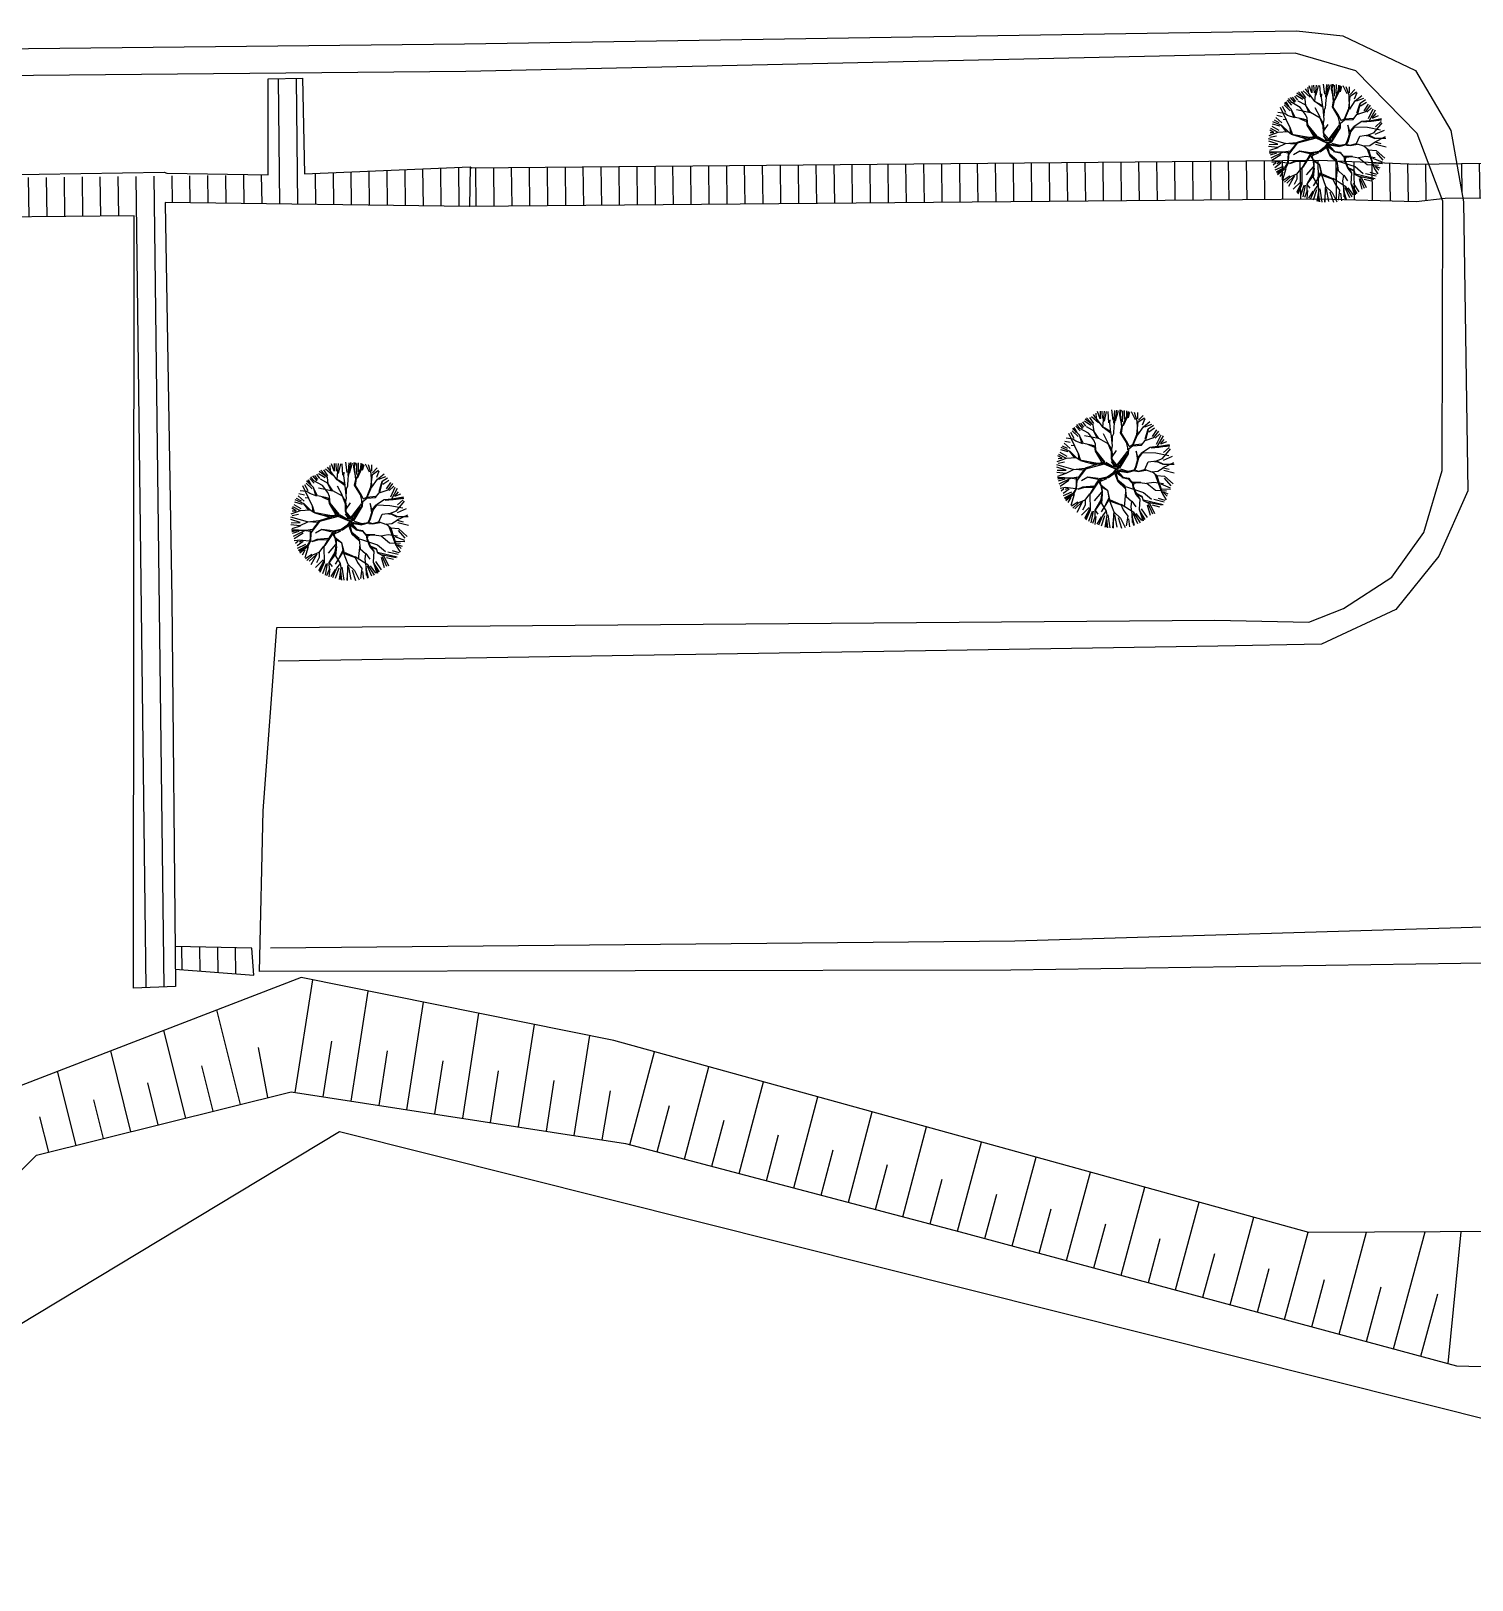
# Model space of a CAD drawing. Header units: metres. Extents: x 341 to 459, y 1341 to 1425.
# Drawn here: x 446.004 to 446.74, y 1411.124 to 1411.916 of the extents above; entities that cross this region are included whole.
import ezdxf

# ---------------------------------------------------------------- set-up
doc = ezdxf.new("R2010")
doc.units = ezdxf.units.M
doc.linetypes.add('CONTINUO', pattern=[0])
doc.layers.add('AVR', color=3, linetype='CONTINUO')
doc.layers.add('B.ACESSO', color=8, linetype='CONTINUO')

# ---------------------------------------------------------------- blocks, each defined once
blk = doc.blocks.new('A$C08C43EE7')
at = {"layer": 'AVR', "color": 252, "true_color": 0x939598}
for p, q in [((0.8689514405559748, 2.560928059741855), (0.708823551191017, 2.760621357709169)), ((0.7340491774957627, 2.760621357709169), (0.8634676086949185, 2.593844538554549)), ((0.8634676086949185, 2.593844538554549), (0.7603715703589842, 2.78695453889668)), ((0.9018544314894825, 2.574094651266932), (0.7790165985934436, 2.800121130421758)), ((0.8413114965660498, 2.818752316758037), (0.9321893744636327, 2.606448540464044)), ((0.9024058682844043, 2.825625460594893), (1.015430455794558, 2.674416296184063)), ((0.9627365602646023, 2.871446419507265), (1.0230672522448, 2.803478663787246)), ((1.030176096362993, 2.696982834488153), (0.991789273568429, 2.773787947371602)), ((0.9983698717551306, 2.444623174145818), (1.043337292736396, 2.760621357709169)), ((1.043337292736396, 2.760621357709169), (1.023595498176292, 2.903259426355362)), ((1.084161623963155, 2.901993725448847), (1.227733397390693, 2.674416296184063)), ((1.275851762271486, 2.632247095927596), (1.133272134698927, 2.928495394065976)), ((1.220096600940451, 2.939414175227284), (1.265917379641905, 2.772931357845664)), ((1.275851762271486, 2.831940392032266), (1.256109967711382, 2.960314655676484)), ((1.275851762271486, 2.960314655676484), (1.287916192319244, 2.838523687794805)), ((1.282432360458188, 2.650899766013026), (1.275851762271486, 2.831940392032266)), ((1.282432360458188, 2.599330617114902), (1.301077388692647, 2.966897949576378)), ((1.397592828958295, 2.748551981523633), (1.327399781439453, 2.960314655676484)), ((1.404173427144997, 2.75403806194663), (1.430495819891803, 2.980064541101456)), ((1.494108269107528, 2.560928059741855), (1.404173427144997, 2.75403806194663)), ((1.485093437950127, 2.742384051904082), (1.568334519397467, 2.977598307654262)), ((1.485093437950127, 2.969961481168866), (1.485093437950127, 2.742384051904082)), ((1.50068886729423, 2.560928059741855), (1.623526700306684, 2.980064541101456)), ((1.666849193628877, 2.94705100171268), (1.697396379429847, 2.780568184331059)), ((1.784751356113702, 2.741968685761094), (1.700300345895812, 2.973481245338917)), ((1.78827425732743, 2.840899113565683), (1.849368629045784, 2.94705100171268)), ((1.78827425732743, 2.939414175227284), (1.78827425732743, 2.840899113565683)), ((1.791331954300404, 2.748551981523633), (1.887847394449636, 2.921912098303437)), ((1.947119623655453, 2.894356898963451), (1.841731832595542, 2.720237255096436)), ((1.947119623655453, 2.682053122669458), (2.00057719880715, 2.871446419507265)), ((1.958040441852063, 2.638830391690135), (2.061136480304413, 2.863759653642774)), ((2.031124384724535, 2.704963602125645), (2.099091873154975, 2.825625460594893)), ((2.031124384724535, 2.636232163757086), (2.167059361701831, 2.788205010816455)), ((2.182332954602316, 2.62859533727169), (2.212880140403286, 2.765294531360269)), ((0.5304938808549196, 2.174204161390662), (0.3411013286095113, 2.371234284713864)), ((0.6824661302380264, 2.333813836798072), (0.4098324967781082, 2.485022999346256)), ((0.5007103745592758, 2.530843958258629), (0.6824661302380264, 2.333813836798072)), ((0.6572755319066346, 2.43913709372282), (0.5212765026371926, 2.58726124279201)), ((0.576314659556374, 2.621722193434834), (0.6824661302380264, 2.45447569526732)), ((0.8634676086949185, 2.547761468216777), (0.5859857181785628, 2.638830391690135)), ((0.7208879811223596, 2.277846353128552), (0.6572755319066346, 2.43913709372282)), ((0.6671925373375416, 2.697326775640249), (0.7886176010360941, 2.621722193434834)), ((1.011531068128534, 2.4907062407583), (0.8689514405559748, 2.560928059741855)), ((1.011531068128534, 2.502775616943836), (0.9018544314894825, 2.574094651266932)), ((0.9983698717551306, 2.444623174145818), (1.049917890923098, 2.277846353128552)), ((1.049917890923098, 2.329415502026677), (0.9983698717551306, 2.444623174145818)), ((1.126691536512226, 2.496192321181297), (1.011531068128534, 2.502775616943836)), ((1.224303743103519, 2.477539651095867), (1.011531068128534, 2.4907062407583)), ((1.256109967711382, 2.4907062407583), (1.126691536512226, 2.496192321181297)), ((1.507269465480931, 2.251513171941042), (1.224303743103519, 2.477539651095867)), ((1.256109967711382, 2.4907062407583), (1.282432360458188, 2.650899766013026)), ((1.275851762271486, 2.509358912706375), (1.282432360458188, 2.464373059570789)), ((1.307657986879349, 2.432553797960281), (1.282432360458188, 2.599330617114902)), ((1.527011260157451, 2.258096465840936), (1.307657986879349, 2.432553797960281)), ((1.48204383905977, 2.296499023213983), (1.50068886729423, 2.554344763979316)), ((1.520430661854334, 2.271263057366014), (1.494108269107528, 2.560928059741855)), ((1.610365503933281, 2.006834020838141), (1.720042140455917, 2.367818059399724)), ((1.648752326727845, 1.948681579902768), (1.73320333682932, 2.393054025247693)), ((1.73320333682932, 2.393054025247693), (1.797912552487105, 2.484122944995761)), ((1.739783935016021, 2.374401355162263), (1.881266796262935, 2.419387208297849)), ((1.758428963250481, 2.41280391253531), (1.887847394449636, 2.425970502197742)), ((1.797912552487105, 2.484122944995761), (1.784751356113702, 2.741968685761094)), ((1.797912552487105, 2.522525502368808), (1.958040441852063, 2.645413687452674)), ((1.803396384231746, 2.484122944995761), (1.958040441852063, 2.638830391690135)), ((1.881266796262935, 2.419387208297849), (2.09403947123792, 2.515942206606269)), ((2.09403947123792, 2.515942206606269), (2.416488782851957, 2.664066357538104)), ((2.100620069424622, 2.522525502368808), (2.11268449947238, 2.60591391287744)), ((2.152168088592589, 2.30966561473906), (2.215780537808314, 2.4907062407583)), ((2.15874868677929, 2.296499023213983), (2.377005193615332, 2.399637321010232)), ((2.170813116827048, 2.335998797789216), (2.370424595428631, 2.393054025247693)), ((2.215780537808314, 2.4907062407583), (2.267328557092696, 2.560928059741855)), ((2.267328557092696, 2.560928059741855), (2.293650949839503, 2.735385389998555)), ((2.288484425283968, 2.530843958258629), (2.439692995161749, 2.614085366949439)), ((2.333541524363682, 2.424692070111632), (2.485513773979619, 2.575901234522462)), ((2.377005193615332, 2.399637321010232), (2.538229849422351, 2.567511355504394)), ((2.416488782851957, 2.168124763295054), (2.538229849422351, 2.380984650924802)), ((2.435133811086416, 2.464373059570789), (2.551391045795754, 2.547761468216777)), ((2.435133811086416, 2.451206469908357), (2.564552242169157, 2.522525502368808)), ((2.477876977412961, 2.37887111119926), (2.599302041111514, 2.485022999346256)), ((2.538207669509575, 2.30326653085649), (2.667269529541954, 2.409418417140841)), ((2.538229849422351, 2.380984650924802), (2.6413258878747, 2.45778976380825)), ((0.3036810259800404, 2.007721344009042), (0.09901488095056266, 2.030631823465228)), ((0.2884074330795556, 1.871022151783109), (0.1066516774008051, 1.984810864552855)), ((0.2832782012410462, 2.026583908125758), (0.1286341436207294, 2.090222431346774)), ((0.4396160029573366, 2.068052275106311), (0.1448356596520171, 2.129146886989474)), ((0.4327428861288354, 2.098599581047893), (0.1746191658312455, 2.189477814361453)), ((0.4631478851661086, 2.148374876007438), (0.2119883873965591, 2.258096465840936)), ((0.4631478851661086, 2.154958171769977), (0.2383107801433653, 2.264679761603475)), ((0.5081153061473742, 2.154958171769977), (0.2569558083778247, 2.289915727451444)), ((0.4631478851661086, 2.026583908125758), (0.2832782012410462, 2.026583908125758)), ((0.457672881311737, 2.020088559016585), (0.3609865066828206, 1.949131255969405)), ((0.5925663163652644, 2.271263057366014), (0.4631478851661086, 2.341484876349568)), ((0.8689514405559748, 2.148374876007438), (0.4631478851661086, 2.148374876007438)), ((0.708823551191017, 1.883945839479566), (0.4631478851661086, 2.026583908125758)), ((0.6573918404756114, 1.878173956647515), (0.4640190912177786, 2.020088559016585)), ((0.708823551191017, 2.271263057366014), (0.5925663163652644, 2.271263057366014)), ((0.9150156278628856, 1.852126577869058), (0.7022429530043155, 2.038653282448649)), ((0.8821126369293779, 2.154958171769977), (0.7208879811223596, 2.277846353128552)), ((1.126691536512226, 1.993667431175709), (0.8689514405559748, 2.148374876007438)), ((1.197981350356713, 1.91686231829226), (0.895273833302781, 2.123138910159469)), ((1.049917890923098, 2.277846353128552), (1.043337292736396, 2.058403169736266)), ((1.069659685483202, 2.045236578211188), (1.049917890923098, 2.329415502026677)), ((1.256109967711382, 1.910279022529721), (1.126691536512226, 1.993667431175709)), ((1.301077388692647, 2.193360729143023), (1.211142546730116, 2.354651467874646)), ((1.236368173151277, 1.93551498837769), (1.294496790505946, 2.186777433380485)), ((1.262690565898083, 1.928931692615151), (1.301077388692647, 2.193360729143023)), ((1.630107298493385, 1.774224247783422), (1.507269465480931, 2.251513171941042)), ((1.616946102119982, 1.961848169565201), (1.527011260157451, 2.258096465840936)), ((1.630107298493385, 1.96843146532774), (1.668494121287949, 2.123138910159469)), ((1.668494121287949, 1.825793394818902), (1.958040441852063, 1.993667431175709)), ((1.688235915848054, 1.755571575835347), (1.971201638225466, 1.980500841513276)), ((1.958040441852063, 1.993667431175709), (2.087458873051219, 2.006834020838141)), ((1.971201638225466, 1.980500841513276), (2.139006892219186, 1.993667431175709)), ((2.049072050256655, 2.006834020838141), (2.125845695845783, 2.181291352957487)), ((2.087458873051219, 2.006834020838141), (2.11268449947238, 2.090222431346774)), ((2.11268449947238, 2.090222431346774), (2.15874868677929, 2.296499023213983)), ((2.139006892219186, 1.993667431175709), (2.235522332484834, 2.032069988548756)), ((2.235522332484834, 2.032069988548756), (2.416488782851957, 2.168124763295054)), ((2.274928756523877, 1.910291470587254), (2.352203194983304, 2.265077976509929)), ((2.281274966546334, 1.903942659497261), (2.461955295875669, 2.020088559016585)), ((2.287621176452376, 1.949131255969405), (2.46830150578171, 2.026437370106578)), ((2.461955295875669, 2.020088559016585), (2.622850382700562, 2.039508450776339)), ((2.46830150578171, 2.020088559016585), (2.577680300339125, 2.213540567085147)), ((2.568754855310544, 2.280356051400304), (2.674906325992197, 2.355960631743073)), ((2.599302041111514, 2.22766194678843), (2.704689832171425, 2.30326653085649)), ((2.613811954390258, 2.098599581047893), (2.719963425188325, 2.265082398429513)), ((2.622850382700562, 2.039508450776339), (2.777399259502999, 2.24565808288753)), ((2.622850382700562, 2.039508450776339), (2.809876922052354, 2.206818297505379)), ((2.659632733091712, 2.022994996979833), (2.818478099419735, 2.129146886989474)), ((2.674906325992197, 1.909206284210086), (2.833751692436635, 2.083325928077102)), ((2.795567710069008, 1.969537211582065), (2.886445587966591, 2.030631823465228)), ((0.3930908627808094, 1.549529613927007), (0.006345364265143871, 1.58164712972939)), ((0.3411013286095113, 1.696902507916093), (0.008137003052979708, 1.65184523165226)), ((0.2385419859783724, 1.736259354278445), (0.01269157417118549, 1.710490649566054)), ((0.02575730043463409, 1.736259354278445), (0.1545480311615393, 1.742608165368438)), ((0.3285088441334665, 1.72356173209846), (0.03210351034067571, 1.775099139660597)), ((0.3189546188805252, 1.780143916606903), (0.05395778187084943, 1.871022151783109)), ((0.3158164243213832, 1.832985358312726), (0.07727359270211309, 1.942782444879413)), ((0.4382609451422468, 1.742608165368438), (0.3158164243213832, 1.832985358312726)), ((0.4319147352362052, 1.742608165368438), (0.3285088441334665, 1.72356173209846)), ((0.7208879811223596, 1.659016577526927), (0.4115998659981415, 1.549294983968139)), ((0.7346662789350376, 1.658953240141273), (0.4188490088563412, 1.865102874115109)), ((0.6316336944000795, 1.858754063025117), (0.4319147352362052, 1.742608165368438)), ((0.6894961965736002, 1.639533348381519), (0.5864636120386422, 1.362426413223147)), ((0.7216005525551736, 1.633184537291527), (0.5991560318507254, 1.36877522431314)), ((0.612221758114174, 1.749330434948206), (0.7604244251269847, 1.672024322673678)), ((0.8698032195679843, 1.832985358312726), (0.6316336944000795, 1.858754063025117)), ((0.8571107997559011, 1.852405251935124), (0.6573918404756114, 1.878173956647515)), ((0.9018544314894825, 1.83895998634398), (0.708823551191017, 1.883945839479566)), ((0.9665636471472681, 1.704002428799868), (0.7208879811223596, 1.659016577526927)), ((0.7283200690289959, 1.639533348381519), (0.9537971743848175, 1.691070755943656)), ((1.03741782263387, 1.839334169402719), (0.8892151557374746, 1.839334169402719)), ((1.088304713717662, 1.865293169394135), (0.9018544314894825, 1.83895998634398)), ((1.063175968825817, 1.858754063025117), (0.9664895941969007, 1.704141838476062)), ((1.101465910091065, 1.865293169394135), (0.9665636471472681, 1.704002428799868)), ((1.178239555796608, 1.91686231829226), (1.088304713717662, 1.865293169394135)), ((1.18482015398331, 1.890529135242105), (1.101465910091065, 1.865293169394135)), ((1.18482015398331, 1.890529135242105), (1.262690565898083, 1.710585724562407)), ((1.230884341290221, 1.845543282106519), (1.197981350356713, 1.91686231829226)), ((1.282432360458188, 1.684252543374896), (1.236368173151277, 1.903695726767182)), ((1.294496790505946, 1.704002428799868), (1.256109967711382, 1.910279022529721)), ((1.404751384980045, 1.491269934922457), (1.27596065425314, 1.672024322673678)), ((1.391012230655178, 1.536128392443061), (1.282432360458188, 1.684252543374896)), ((1.397592828958295, 1.562461575493217), (1.294496790505946, 1.704002428799868)), ((1.493262937408872, 1.485107852146029), (1.630107298493385, 1.774224247783422)), ((1.493262937408872, 1.485107852146029), (1.655332924914546, 1.755571575835347)), ((1.5653980828356, 1.562461575493217), (1.668494121287949, 1.735821690410376)), ((1.566019778139889, 1.504341015592217), (1.694810508866794, 1.587995940819383)), ((1.598124134237878, 1.452803608030081), (1.746326801134273, 1.575298318639398)), ((1.648752326727845, 1.93551498837769), (1.616946102119982, 1.961848169565201)), ((1.655332924914546, 1.755571575835347), (1.623526700306684, 1.928931692615151)), ((1.668494121287949, 1.755571575835347), (1.648752326727845, 1.93551498837769)), ((1.669052362674847, 1.555878425016999), (1.759392527397722, 1.587995940819383)), ((1.681655317661352, 1.787390837445855), (1.913073020870797, 1.942098284140229)), ((1.746326801134273, 1.575298318639398), (1.810908819665201, 1.575298318639398)), ((1.759392527397722, 1.587995940819383), (1.959111486561596, 1.587995940819383)), ((1.810908819665201, 1.575298318639398), (1.97180390637368, 1.459152419120073)), ((1.849359385669231, 1.555878425016999), (1.984869632753544, 1.58164712972939)), ((1.939699550392106, 1.587995940819383), (2.139418509555981, 1.665302051231265)), ((1.959111486561596, 1.587995940819383), (2.087902217288502, 1.562227236106992)), ((2.010627778829075, 1.587995940819383), (2.146138025913388, 1.665302051231265)), ((2.087902217288502, 1.562227236106992), (2.403719487250783, 1.587995940819383)), ((2.139418509555981, 1.665302051231265), (2.281274966546334, 1.903942659497261)), ((2.158830445725471, 1.665302051231265), (2.397373277344741, 1.787796761840582)), ((2.300686902715825, 1.575298318639398), (2.397373277344741, 1.523760909214616)), ((2.403719487250783, 1.587995940819383), (2.55826836405322, 1.79451903142035)), ((2.423131423536688, 1.594344751909375), (2.661674255039543, 1.620486915111542)), ((2.455235779518262, 1.607415832579136), (2.571334090433083, 1.807216653600335)), ((2.55826836405322, 1.79451903142035), (2.784118775860406, 1.955480067059398)), ((2.571334090433083, 1.79451903142035), (2.970772008760832, 1.749330434948206)), ((2.661674255039543, 1.620486915111542), (2.751641113311052, 1.613764645531774)), ((2.674906325992197, 1.644208405166864), (2.962813552469015, 1.659482058137655)), ((2.719963425188325, 1.757997119799256), (2.962813552469015, 1.696902507916093)), ((2.781057796790265, 1.864149006083608), (2.962813552469015, 1.932116763666272)), ((2.781057796790265, 1.856512179598212), (2.970450348919258, 1.856512179598212)), ((2.781057796790265, 1.803054396063089), (2.970450348919258, 1.810691222548485)), ((2.784118775860406, 1.955480067059398), (2.925601926399395, 1.96182887814939)), ((-8.456408977508545e-07, 1.562227236106992), (0.3736789266113192, 1.549529613927007)), ((0.2654970437288284, 1.439541455358267), (0.0005002066027373075, 1.356300046667457)), ((0.2503752101911232, 1.381420949473977), (0.01237690879497677, 1.265116062015295)), ((0.3411013286095113, 1.530419690534472), (0.02341059595346451, 1.477725587785244)), ((0.3027506980579346, 1.194743108004332), (0.05151544662658125, 1.233582893386483)), ((0.4115998659981415, 1.549294983968139), (0.2503752101911232, 1.381420949473977)), ((0.457672881311737, 1.304540194571018), (0.3027506980579346, 1.194743108004332)), ((0.6058755482081324, 1.356077602133155), (0.4057832825928926, 1.052828505635262)), ((0.5991560318507254, 1.36877522431314), (0.457672881311737, 1.304540194571018)), ((0.9086270919069648, 1.239931704476476), (0.5282278032973409, 1.285120302811265)), ((0.7992482974659652, 1.227234082296491), (0.6768037767615169, 1.091668291017413)), ((1.03741782263387, 1.253002787008882), (0.7992482974659652, 1.227234082296491)), ((1.050483549013734, 1.246280515566468), (0.8955613656435162, 0.7887926530092955)), ((1.179274279624224, 1.433383716270328), (1.005313466535881, 1.253002787008882)), ((1.185620489530265, 1.427034905180335), (1.03741782263387, 1.253002787008882)), ((1.063175968825817, 1.253002787008882), (1.218098152079619, 1.433383716270328)), ((1.378993238788098, 1.51068982668221), (1.179274279624224, 1.433383716270328)), ((1.398405174957588, 1.484921123832464), (1.185620489530265, 1.427034905180335)), ((1.282306864159182, 1.336657710373402), (1.250202508177608, 1.168974405154586)), ((1.289026380516589, 1.304540194571018), (1.263268234441057, 1.156276781111956)), ((1.493262937408872, 1.485107852146029), (1.289026380516589, 1.304540194571018)), ((1.29537259042263, 1.330308899283409), (1.424163321149535, 1.504341015592217)), ((1.456267677247524, 1.491269934922457), (1.29537259042263, 1.330308899283409)), ((1.50068886729423, 1.484559245407581), (1.391012230655178, 1.536128392443061)), ((1.50068886729423, 1.484559245407581), (1.397592828958295, 1.562461575493217)), ((1.456267677247524, 1.43973252736032), (1.411470901337452, 1.182045485824347)), ((1.493262937408872, 1.485107852146029), (1.417817111243494, 1.168974405154586)), ((1.501437759608962, 1.375497495755553), (1.443575257435441, 1.175323216244578)), ((1.493262937408872, 1.485107852146029), (1.533591858344153, 1.374837653711438)), ((1.540172456530854, 1.522961802780628), (1.527011260157451, 1.484559245407581)), ((1.527011260157451, 1.484559245407581), (1.552236886462197, 1.381420949473977)), ((1.533591858344153, 1.374837653711438), (1.881266796262935, 1.155394470319152)), ((1.552236886462197, 1.381420949473977), (1.5653980828356, 1.484559245407581)), ((1.5653980828356, 1.484559245407581), (1.5653980828356, 1.562461575493217)), ((1.572365988045931, 1.478572312742472), (1.669052362674847, 1.555878425016999)), ((1.578559279325418, 1.46480935998261), (1.952556610107422, 1.175144357606769)), ((1.578559279325418, 1.432990098372102), (1.868105599889532, 1.213546914979815)), ((1.58513987751212, 1.368254357948899), (1.578559279325418, 1.432990098372102)), ((1.86152500170283, 1.188310949131846), (1.58513987751212, 1.368254357948899)), ((1.868105599889532, 1.213546914979815), (1.616946102119982, 1.374837653711438)), ((1.952556610107422, 1.175144357606769), (1.86152500170283, 1.188310949131846)), ((2.035910853883252, 1.175144357606769), (2.170813116827048, 1.206963619217277)), ((2.074297676677816, 1.136741800233722), (2.203716107876971, 1.200380323454738)), ((2.170813116827048, 1.206963619217277), (2.416488782851957, 1.349601687863469)), ((2.197654318180867, 1.562227236106992), (2.332791258813813, 1.555878425016999)), ((2.203716107876971, 1.200380323454738), (2.409908184665255, 1.329851800575852)), ((2.397373277344741, 1.523760909214616), (2.590746026602574, 1.51068982668221)), ((2.409908184665255, 1.329851800575852), (2.583197270403616, 1.298032538965344)), ((2.416488782851957, 1.349601687863469), (2.564552242169157, 1.316685209050775)), ((2.564552242169157, 1.316685209050775), (2.89248538564425, 1.349601687863469)), ((2.583197270403616, 1.298032538965344), (2.847517964662984, 1.188310949131846)), ((2.828872936428525, 1.16856106184423), (2.589777868706733, 1.284865947440267)), ((2.590746026602574, 1.51068982668221), (2.990183944930322, 1.43973252736032)), ((2.87384035740979, 1.374837653711438), (2.602939065080136, 1.323268504813313)), ((2.667269529541954, 1.515146037563682), (2.984960262198001, 1.485362414270639)), ((2.690179919009097, 1.295205434784293), (2.970450348919258, 1.288332290947437)), ((2.719963425188325, 1.477725587785244), (2.984960262198001, 1.393720496445894)), ((2.742873814539053, 1.538056517019868), (3.000233855098486, 1.56860382296145)), ((2.758147407439537, 1.25014815852046), (2.984960262198001, 1.242511332035065)), ((2.95719460118562, 1.155394470319152), (2.835453534615226, 1.181727653369308)), ((2.847517964662984, 1.188310949131846), (2.970355797559023, 1.181727653369308)), ((2.995581423980184, 1.36167106218636), (2.87384035740979, 1.374837653711438)), ((2.89248538564425, 1.349601687863469), (2.990097592119128, 1.316685209050775)), ((2.995581423980184, 1.34301839210093), (2.918807778391056, 1.355087766423821)), ((0.2280767410993576, 1.174543576315045), (0.03104739240370691, 1.151633096858859)), ((0.1676137574249879, 1.078597208485007), (0.05786165653262287, 1.052828505635262)), ((0.2318224695045501, 1.078597208485007), (0.07092738279607147, 1.033782072365284)), ((0.3716485144104809, 1.060754863545299), (0.1142884738510475, 0.9469661470502615)), ((0.4057832825928926, 1.052828505635262), (0.1287898849695921, 0.8855186589062214)), ((0.3609865066828206, 1.091668291017413), (0.1351360948756337, 1.085319479927421)), ((0.4703653012402356, 0.904565092176199), (0.1803061773534864, 0.8145613577216864)), ((0.3094702144153416, 0.8272589799016714), (0.1803061773534864, 0.8014902751892805)), ((0.3640117179602385, 0.9851502794772387), (0.1822559622814879, 0.8484510872513056)), ((0.1997181135229766, 0.7757215704768896), (0.3094702144153416, 0.8272589799016714)), ((0.2127838397864252, 0.7499528676271439), (0.45095336495433, 0.8918674699962139)), ((0.5349473197711632, 1.117436995729804), (0.2318224695045501, 1.078597208485007)), ((0.4777999852085486, 0.8484510872513056), (0.257860247278586, 0.7048787493258715)), ((0.7283200690289959, 0.8855186589062214), (0.4703653012402356, 0.904565092176199)), ((0.6768037767615169, 1.091668291017413), (0.5349473197711632, 1.117436995729804)), ((0.6831499866675586, 1.085319479927421), (0.5349473197711632, 0.9885934758931398)), ((0.7089081327430904, 0.7887926530092955), (0.5864636120386422, 0.2920915465801954)), ((0.6958424064796418, 0.795141464099288), (0.6058755482081324, 0.6338069699704647)), ((0.8055945073720068, 0.8272589799016714), (0.6958424064796418, 0.795141464099288)), ((0.8955613656435162, 0.7887926530092955), (0.7216005525551736, 0.5889918319880962)), ((0.8507645897334442, 0.9822446648031473), (0.7283200690289959, 0.8855186589062214)), ((0.7410124888410792, 0.8787963893264532), (0.8507645897334442, 0.9564759600907564)), ((0.8507645897334442, 0.9564759600907564), (0.7861825712025166, 0.8272589799016714)), ((0.8765227359253913, 0.975522393360734), (0.8055945073720068, 0.8272589799016714)), ((1.044137338991277, 1.05955077521503), (0.8507645897334442, 0.9822446648031473)), ((1.056829758919775, 1.046479694545269), (0.8765227359253913, 0.975522393360734)), ((1.14716992364265, 1.072248397395015), (1.044137338991277, 1.05955077521503)), ((1.134104197262786, 1.033782072365284), (1.056829758919775, 1.046479694545269)), ((1.153516133548692, 0.8787963893264532), (1.121411777450703, 0.6920666489750147)), ((1.134104197262786, 1.072248397395015), (1.153516133548692, 0.8787963893264532)), ((1.250202508177608, 1.168974405154586), (1.14716992364265, 1.078597208485007)), ((1.218098152079619, 1.13050807826221), (1.14716992364265, 1.072248397395015)), ((1.153516133548692, 0.8530276846140623), (1.159862343454733, 1.065899586305022)), ((1.263268234441057, 1.156276781111956), (1.218098152079619, 1.13050807826221)), ((1.417817111243494, 1.168974405154586), (1.456267677247524, 1.008013369515538)), ((1.443575257435441, 1.001291098073125), (1.430509531055577, 0.904565092176199)), ((1.430509531055577, 0.904565092176199), (1.462987193604931, 0.7241841647773981)), ((1.462987193604931, 0.9822446648031473), (1.437229047529399, 0.9112873617559671)), ((1.437229047529399, 0.9112873617559671), (1.482025823323056, 0.7499528676271439)), ((1.443575257435441, 1.175323216244578), (1.469333403510973, 1.020710991695523)), ((1.456267677247524, 1.008013369515538), (1.533915422158316, 0.9628247711807489)), ((1.469333403510973, 1.020710991695523), (1.559673568233848, 0.975522393360734)), ((1.533915422158316, 0.9628247711807489), (1.778804463567212, 0.8918674699962139)), ((1.559673568233848, 0.975522393360734), (1.746326801134273, 0.9176361728459597)), ((1.946045760298148, 0.9628247711807489), (1.707876235130243, 0.9303337950259447)), ((1.778804463567212, 0.9176361728459597), (1.913941404200159, 0.807839086279273)), ((1.778804463567212, 0.8918674699962139), (1.907595194294117, 0.7887926530092955)), ((1.785150673473254, 0.9176361728459597), (1.946045760298148, 0.9628247711807489)), ((1.881266796262935, 1.155394470319152), (2.004104629275389, 1.148811174556613)), ((1.907595194294117, 0.7887926530092955), (1.894529468030669, 0.4664971213787794)), ((1.920287614106201, 0.8014902751892805), (2.042732134927064, 0.6080382652580738)), ((1.971201638225466, 1.175144357606769), (2.035910853883252, 1.175144357606769)), ((2.004104629275389, 1.148811174556613), (2.087458873051219, 1.045672878623009)), ((2.067717078491114, 1.136741800233722), (2.11268449947238, 1.045672878623009)), ((2.08155600738246, 1.040130883455276), (2.094248427194543, 0.8272589799016714)), ((2.087458873051219, 1.045672878623009), (2.377005193615332, 0.9172986168414354)), ((2.094248427194543, 0.8272589799016714), (2.216692947898991, 0.7305329758673906)), ((2.120379879837856, 0.8272589799016714), (2.10096794355195, 1.033782072365284)), ((2.11268449947238, 1.045672878623009), (2.370424595428631, 0.937048502266407)), ((2.358549404889345, 0.9112873617559671), (2.564987880410627, 0.7693727593868971)), ((2.370424595428631, 0.937048502266407), (2.686293308855966, 0.8975487295538187)), ((2.377005193615332, 0.9172986168414354), (2.70603510341607, 0.9238819126039743)), ((2.613811954390258, 0.7881201561540365), (2.773421000340022, 0.7201524022966623)), ((2.686293308855966, 0.8975487295538187), (2.7893893471919, 0.736257990822196)), ((2.70603510341607, 0.9238819126039743), (2.925388376577757, 0.9941037315875292)), ((2.727600221638568, 0.8942720461636782), (2.84902528533712, 0.7728465031832457)), ((2.742873814539053, 0.9698766265064478), (2.94753995956853, 1.068391690030694)), ((2.76578420388978, 0.909545699134469), (2.924629570217803, 0.909545699134469)), ((2.795567710069008, 1.143996270373464), (2.932266366668046, 1.105812137946486)), ((2.944033404812217, 1.136741800233722), (2.828872936428525, 1.16856106184423)), ((0.5839514560066164, 0.697241922840476), (0.3189546188805252, 0.6285104844719172)), ((0.5992250489071012, 0.6743314433842897), (0.3487381250597537, 0.5681795533746481)), ((0.6058755482081324, 0.6338069699704647), (0.3609865066828206, 0.5180345308035612)), ((0.576314659556374, 0.5681795533746481), (0.5304938808549196, 0.386423084884882)), ((0.6506723241182044, 0.6984154600650072), (0.5733978857751936, 0.3182337079197168)), ((0.7198864328674972, 0.5307591054588556), (0.6519189444370568, 0.2649975437670946)), ((0.7504336187848821, 0.4169703908264637), (0.6977397231385112, 0.2497238907963037)), ((1.314784526708536, 0.4470772296190262), (0.8376988634699956, 0.2988138161599636)), ((0.8698032195679843, 0.3115114383399487), (1.353235092712566, 0.4855435565114021)), ((0.9474509643623605, 0.4855435565114021), (0.9280390281928703, 0.2020878102630377)), ((1.121411777450703, 0.6920666489750147), (0.9474509643623605, 0.4855435565114021)), ((1.153516133548692, 0.5180345308035612), (1.121411777450703, 0.2793939244002104)), ((1.127757987356745, 0.7047642711549997), (1.153516133548692, 0.5180345308035612)), ((1.321130736614577, 0.4470772296190262), (1.301718800328672, 0.2536252196878195)), ((1.424163321149535, 0.5632231291383505), (1.321130736614577, 0.4470772296190262)), ((1.475679613417014, 0.7372552454471588), (1.417817111243494, 0.5759207513183355)), ((1.417817111243494, 0.5759207513183355), (1.430509531055577, 0.4145862553268671)), ((1.430509531055577, 0.4145862553268671), (1.51450348587241, 0.2793939244002104)), ((1.482025823323056, 0.7499528676271439), (1.669052362674847, 0.6595756728202105)), ((1.675398572580889, 0.4407284185290337), (1.60447034414392, 0.2857427354902029)), ((1.694810508866794, 0.4470772296190262), (1.611189860501327, 0.2730451133102179)), ((1.669052362674847, 0.6595756728202105), (1.694810508866794, 0.4470772296190262)), ((1.682118088938296, 0.4986146371811628), (1.675398572580889, 0.4407284185290337)), ((1.694810508866794, 0.4470772296190262), (1.75304631749168, 0.2988138161599636)), ((1.894529468030669, 0.4664971213787794), (1.823601239477284, 0.1374793220311403)), ((2.030039715114981, 0.5822695624083281), (2.042732134927064, 0.3824687395244837)), ((2.042732134927064, 0.6080382652580738), (2.062144071096554, 0.4145862553268671)), ((2.055797861190513, 0.4145862553268671), (2.107314153457992, 0.1117106173187494)), ((2.062144071096554, 0.4145862553268671), (2.326445048907772, 0.259974030777812)), ((2.11436546605546, 0.4391171876341105), (2.356451913714409, 0.3184553291648626)), ((2.216692947898991, 0.7305329758673906), (2.287621176452376, 0.5049634482711554)), ((2.236104884184897, 0.7114865425974131), (2.494059651973657, 0.6405292395502329)), ((2.249170610448346, 0.7305329758673906), (2.506752071785741, 0.6468780506402254)), ((2.273210832383484, 0.4773013200610876), (2.379362303181551, 0.3558757789433002)), ((2.287621176452376, 0.5049634482711554), (2.44888956961222, 0.3824687395244837)), ((2.311394814634696, 0.5452690739184618), (2.477876977412961, 0.4322440437972546)), ((2.432056198711507, 0.6361473109573126), (2.530570873059332, 0.484938146546483)), ((2.506752071785741, 0.6468780506402254), (2.597092236508615, 0.5113122593611479)), ((2.561118058860302, 0.7346623707562685), (2.629085547290742, 0.5529059004038572)), ((2.564987880410627, 0.7693727593868971), (2.693778611137532, 0.6016894541680813)), ((0.8376988634699956, 0.2988138161599636), (0.7025619228370488, 0.2147854324430227)), ((0.8947690718341619, 0.2879080232232809), (0.7962543974863365, 0.1893929615616798)), ((0.9024058682844043, 0.2802711967378855), (0.8565850895829499, 0.1664824821054935)), ((0.9856469496153295, 0.3108185026794672), (0.9703733567148447, 0.0985147263854742)), ((1.106308333692141, 0.3482389524579048), (1.007793659344316, 0.1061515528708696)), ((1.250643786741421, 0.2573607172816992), (1.053614438162185, 0.09087789990007877)), ((1.301718800328672, 0.2536252196878195), (1.101999841164798, 0.03440450504422188)), ((1.455309931770898, 0.2649975437670946), (1.386578763602301, -3.352761268615723e-07)), ((1.51450348587241, 0.2793939244002104), (1.475679613417014, 0.1311305109411478)), ((1.520849695778452, 0.2793939244002104), (1.649640426505357, 0.008635800331830978)), ((1.611189860501327, 0.2730451133102179), (1.60447034414392, 0.002286989241838455)), ((1.712669972446747, 0.27263437025249), (1.811184646678157, 0.0381837971508503)), ((1.75304631749168, 0.2988138161599636), (1.997935359016992, 0.09229072369635105)), ((1.90206252457574, 0.2649975437670946), (2.031124384724535, 0.1214252058416605)), ((2.062144071096554, 0.1053618062287569), (2.036385925021023, 0.3697711173444986)), ((2.042732134927064, 0.3824687395244837), (2.087902217288502, 0.1117106173187494)), ((2.122002262505703, 0.3337289821356535), (2.182332954602316, 0.1817561350762844)), ((2.129639058955945, 0.3337289821356535), (2.235026850132272, 0.2428507469594479))]:
    blk.add_line(p, q, dxfattribs=at)
blk = doc.blocks.new('sde')
at = {"layer": 'B.ACESSO'}
h = blk.add_hatch(dxfattribs=at)
h.set_pattern_fill('ANSI31', color=256, scale=0.002164152881495295, angle=45.70135376019579, style=0)
h.set_pattern_definition([(90.70135376019564, (331.739843631041, 221.8704916911404), (-0.006870670614507183, -8.410761504853268e-05), [])])
h.paths.add_polyline_path([(332.1074938543695, 221.8900745846593), (332.1030092289049, 221.8900080858696), (332.0655764882456, 221.8915153559512), (331.7406550833001, 221.8885660836437), (331.7401429728313, 221.8889998616089), (331.7398034194717, 221.8737765357647), (332.0657112024755, 221.876623396918), (332.1027315743468, 221.8756034861768), (332.1125341036592, 221.8767551518268)])
h.paths.add_polyline_path([(332.2363679537914, 221.8919855517418), (332.1182229860518, 221.8902336780501), (332.1206433384882, 221.876923448731), (332.2113845991759, 221.8772280545287), (332.2356025074847, 221.8772132268798)])
h.paths.add_polyline_path([(332.512690566521, 221.8951205686991), (332.432175428627, 221.8943296274484), (332.4209349003049, 221.8934340009468), (332.4208899839891, 221.8942187647718), (332.2522573518061, 221.892562200448), (332.2509388692586, 221.8925040081909), (332.2475724471935, 221.8772058981681), (332.2796471521351, 221.8771862601196), (332.5134444870197, 221.8799617598784)])
h.paths.add_polyline_path([(332.2509388692586, 221.8925040081909), (332.2406208520514, 221.8920486144411), (332.2363679537912, 221.8919855517418), (332.2356025074849, 221.8772132268798), (332.2475724471935, 221.8772058981684)])
h.paths.add_polyline_path([(332.8524783627915, 221.9366791519283), (332.8396656097381, 221.9367107210215), (332.8398908554536, 221.9013069875383), (332.7297231985538, 221.8987062477965), (332.6851128031458, 221.8984932566006), (332.512690566521, 221.8951205686993), (332.5134444870197, 221.8799617598787), (332.6758004939662, 221.883441268301), (332.7437565725218, 221.8842225270964), (332.8533812949925, 221.8854050366209)])
h.paths.add_polyline_path([(332.4305910413093, 221.9327118588905), (332.4187408560565, 221.9317676559439), (332.4208899839891, 221.8942187647718), (332.4321754286281, 221.8943296274484), (332.4327850855577, 221.8943782038933)])
h = blk.add_hatch(dxfattribs=at)
h.set_pattern_fill('ANSI31', color=256, scale=0.002164152881495295, angle=45.70135376019579, style=0)
h.set_pattern_definition([(90.70135376019564, (331.3178349070598, 221.5706322932287), (-0.006870670614507183, -8.410761504853268e-05), [])])
h.paths.add_polyline_path([(331.7401429728313, 221.8889998616087), (331.6765304787145, 221.8862512131951), (331.6757901972707, 221.9228220928748), (331.6626463802004, 221.922661192263), (331.662605065537, 221.8858976952964), (331.3226951037345, 221.8821353973032), (331.3212849222915, 221.8822448498611), (331.3142072855255, 221.8669692261221), (331.6112888415734, 221.8702593316061), (331.6111958430782, 221.7222408385639), (331.6111028445833, 221.5742223455219), (331.6271381277211, 221.5747850313251), (331.6257357880257, 221.7232750443429), (331.6231860655694, 221.8748129460175), (331.6232084847811, 221.8753748545466), (331.7398047559357, 221.8738364539621)])
h = blk.add_hatch(dxfattribs=at)
h.set_pattern_fill('ANSI31', color=256, scale=0.002164152881495295, angle=45.70135376019579, style=0)
h.set_pattern_definition([(90.70135376019564, (331.6271074443727, 221.5788169806593), (-0.006870670614507183, -8.410761504853268e-05), [])])
h.paths.add_polyline_path([(331.6563724449814, 221.5895287099603), (331.6269931917725, 221.5901319126663), (331.6270750879009, 221.5814601498873), (331.6571338575818, 221.5791845503107)])
for p, q in [((331.2562310777427, 221.9309528014303, -0.2955922791551472), (331.7379417602975, 221.9361899433205, -0.2955922791551472)), ((331.7379417602975, 221.9361899433205, -0.2955922791551472), (332.056825351327, 221.9410650819752, -0.2955922791551472)), ((332.056825351327, 221.9410650819752, -0.2955922791551472), (332.0745378015297, 221.9391449490744, -0.2955922791551472)), ((332.0745378015297, 221.9391449490744, -0.2955922791551472), (332.1023823963326, 221.9258686327971, -0.2955922791551472)), ((332.0562990431058, 221.9325108129983, -0.2935967541937445), (331.7383956701505, 221.9255681598826, -0.2935967541937445)), ((332.0795523280787, 221.9257768753712, -0.2935967541937445), (332.0562990431058, 221.9325108129983, -0.2935967541937445)), ((331.7383956701505, 221.9255681598826, -0.2935967541937445), (331.2510558872221, 221.9209015701915, -0.2935967541937445)), ((332.1030860152115, 221.901722801687, -0.2935967541937445), (332.0795523280787, 221.9257768753712, -0.2935967541937445)), ((332.1023823963326, 221.9258686327971, -0.2955922791551472), (332.1159186133918, 221.9029061004963, -0.2955922791551472)), ((331.662605065537, 221.8858976952964, -0.2875562266075367), (331.6626463802004, 221.9226611922628, -0.2875562266075367)), ((331.6626463802004, 221.9226611922628, -0.2875562266075367), (331.6757888606072, 221.922931283635, -0.2875562266075367)), ((331.6757888606072, 221.922931283635, -0.2875562266075367), (331.6765304787145, 221.8862512131951, -0.2875562266075367)), ((332.1128579712191, 221.8758992949112, -0.2935967541937445), (332.1030860152115, 221.901722801687, -0.2935967541937445)), ((332.1159186133918, 221.9029061004963, -0.2955922791551472), (332.1208859613605, 221.875589194257, -0.2955922791551472)), ((331.6765304787145, 221.8862512131951, -0.2875562266075367), (331.7401429728313, 221.8889998616088, -0.2875562266075367)), ((331.7401429728313, 221.8889998616088, -0.2875562266075367), (331.7398047559357, 221.8738364539622, -0.2875562266075367)), ((331.7401429728313, 221.8889998616088, -0.2875562266075367), (331.7406550833001, 221.8885660836437, -0.2875562266075367)), ((331.7406550833001, 221.8885660836437, -0.2875562266075367), (332.0655764882475, 221.8915153559511, -0.2875562266075367)), ((332.0655764882475, 221.8915153559511, -0.2875562266075367), (332.1030092289064, 221.8900080858694, -0.2875562266075367)), ((332.1030092289064, 221.8900080858694, -0.2875562266075367), (332.2406208520481, 221.8920486144411, -0.2875562266075367)), ((331.3226951037324, 221.8821353973031, -0.2875562266075367), (331.6227800362233, 221.886962136596, -0.2875562266075367)), ((331.6227800362233, 221.886962136596, -0.2875562266075367), (331.6238612209818, 221.8865652714998, -0.2875562266075367)), ((331.6238612209818, 221.8865652714998, -0.2875562266075367), (331.662605065537, 221.8858976952964, -0.2875562266075367)), ((332.0657112024774, 221.8766233969179, -0.2875562266075367), (331.7400091934608, 221.8737783332362, -0.2875562266075367)), ((332.102731574346, 221.8756034861766, -0.2875562266075367), (332.0657112024774, 221.8766233969179, -0.2875562266075367)), ((332.1137702000113, 221.8769003765606, -0.2875562266075367), (332.102731574346, 221.8756034861766, -0.2875562266075367)), ((332.2113845991583, 221.8772280545285, -0.2875562266075367), (332.1137702000113, 221.8769003765606, -0.2875562266075367)), ((331.6232084847811, 221.8753748545467, -0.2875562266075367), (331.6231860655694, 221.8748129460176, -0.2875562266075367)), ((331.6231860655694, 221.8748129460176, -0.2875562266075367), (331.6257357880257, 221.7232750443378, -0.2875562266075367)), ((331.7398047559357, 221.8738364539622, -0.2875562266075367), (331.6232084847811, 221.8753748545467, -0.2875562266075367)), ((332.112705005227, 221.7726516914289, -0.2935967541937445), (332.1128579712191, 221.8758992949112, -0.2935967541937445)), ((332.1208859613605, 221.875589194257, -0.2955922791551472), (332.1225580821981, 221.7648439726645, -0.2955922791551472)), ((331.6112888415734, 221.8702593316061, -0.2886021412863755), (331.3146789385014, 221.8668533113214, -0.2886021412863755)), ((331.6111028445833, 221.5742223455218, -0.2886021412863755), (331.6112888415734, 221.8702593316061, -0.2886021412863755)), ((332.1056515783678, 221.7488996848164, -0.2935967541937445), (332.112705005227, 221.7726516914289, -0.2935967541937445)), ((332.1225580821981, 221.7648439726645, -0.2955922791551472), (332.1113391434897, 221.7397299132796, -0.2955922791551472)), ((332.0934127169745, 221.7316868523552, -0.2935967541937445), (332.1056515783678, 221.7488996848164, -0.2935967541937445)), ((332.1113391434897, 221.7397299132796, -0.2955922791551472), (332.0948473077499, 221.7193704981747, -0.2955922791551472)), ((332.0748840472535, 221.7197317653932, -0.2935967541937445), (332.0934127169745, 221.7316868523552, -0.2935967541937445)), ((331.6257357880257, 221.7232750443378, -0.2875562266075367), (331.6271381277211, 221.5747850313251, -0.2875562266075367)), ((332.0615095722032, 221.7145400913687, -0.2935967541937445), (332.0748840472535, 221.7197317653932, -0.2935967541937445)), ((332.0948473077499, 221.7193704981747, -0.2955922791551472), (332.0664464937851, 221.7061058232247, -0.2955922791551472)), ((331.6607636960681, 221.6421773448999, -0.2935967541937445), (331.666029194243, 221.7124954084707, -0.2935967541937445)), ((331.666029194243, 221.7124954084707, -0.2935967541937445), (332.0255790142232, 221.7152745344657, -0.2935967541937445)), ((332.0255790142232, 221.7152745344657, -0.2935967541937445), (332.0615095722032, 221.7145400913687, -0.2935967541937445)), ((332.0267256247515, 221.7053023702062, -0.2955922791551472), (331.666448089311, 221.699489030259, -0.2955922791551472)), ((332.0664464937851, 221.7061058232247, -0.2955922791551472), (332.0267256247515, 221.7053023702062, -0.2955922791551472)), ((331.6593607707689, 221.5805494261809, -0.2935967541937445), (331.6607636960681, 221.6421773448999, -0.2935967541937445)), ((331.9488017368999, 221.5923682983266, -0.2962911664310133), (332.2092491204513, 221.6000914588887, -0.2962911664310133)), ((331.6635997312939, 221.5897054765867, -0.2962911664310133), (331.9488017368999, 221.5923682983266, -0.2962911664310133)), ((331.6563724449814, 221.5895287099603, -0.2963711458831492), (331.6269931917725, 221.5901319126663, -0.2963711458831492)), ((331.6571338575818, 221.5791845503107, -0.2963711458831492), (331.6563724449814, 221.5895287099603, -0.2963711458831492)), ((331.6270750879009, 221.5814601498872, -0.2963711458831492), (331.6571338575818, 221.5791845503107, -0.2963711458831492)), ((331.9473863147543, 221.5810707091475, -0.2935967541937445), (331.6593607707689, 221.5805494261809, -0.2935967541937445)), ((332.2129048897283, 221.5849736531386, -0.2935967541937445), (331.9473863147543, 221.5810707091475, -0.2935967541937445)), ((331.6752806229408, 221.5782814691052, -0.2888110207162629), (331.4467199694316, 221.4902677240463, -0.2888110207162629)), ((331.6271381277211, 221.5747850313251, -0.2886021412863755), (331.6111028445833, 221.5742223455218, -0.2886021412863755)), ((331.673065824248, 221.5342547888983, -0.2645508835545344), (331.67974850521, 221.5773827188581, -0.2645508835545344)), ((331.7951298302485, 221.554172842653, -0.2888110207162629), (331.6752806229408, 221.5782814691052, -0.2888110207162629)), ((331.6944521378714, 221.5309409755287, -0.2645508835545344), (331.7009863233139, 221.5731105619134, -0.2645508835545344)), ((331.7158384514951, 221.5276271621591, -0.2645508835545344), (331.7222241414179, 221.5688384049686, -0.2645508835545344)), ((331.6520380323677, 221.5296384411604, -0.2645508835545344), (331.6430175731541, 221.5658576691415, -0.2645508835545344)), ((331.7372247651185, 221.5243133487896, -0.2645508835545344), (331.7434619595218, 221.5645662480239, -0.2645508835545344)), ((331.6310379879869, 221.5244083450379, -0.2645508835545344), (331.6226667024521, 221.5580209907013, -0.2645508835545344)), ((331.7586110787418, 221.5209995354199, -0.2645508835545344), (331.7646997776263, 221.5602940910789, -0.2645508835545344)), ((331.7799973923652, 221.5176857220504, -0.2645508835545344), (331.7859375957302, 221.5560219341343, -0.2645508835545344)), ((331.6100379436062, 221.5191782489154, -0.2645508835545344), (331.6023158317504, 221.5501843122609, -0.2645508835545344)), ((331.6625380545582, 221.5322534892218, -0.2645508835545344), (331.6588961479043, 221.5514116167797, -0.2645508835545344)), ((331.6837589810599, 221.5325978822135, -0.2645508835545344), (331.6870631976612, 221.5539222612996, -0.2645508835545344)), ((331.7051452946832, 221.529284068844, -0.2645508835545344), (331.7083752635249, 221.5501292761423, -0.2645508835545344)), ((332.061548972802, 221.4805514170015, -0.2888110207162629), (331.7951298302485, 221.554172842653, -0.2888110207162629)), ((331.8013470614162, 221.5141963543736, -0.2645508835545344), (331.8107507548596, 221.5498562056094, -0.2645508835545344)), ((331.6415380101773, 221.5270233930993, -0.2645508835545344), (331.6371900739904, 221.5444813615103, -0.2645508835545344)), ((331.7265316083068, 221.5259702554744, -0.2645508835545344), (331.7296873293885, 221.5463362909854, -0.2645508835545344)), ((331.8222732106398, 221.5086780169316, -0.2645508835545344), (331.8316119336964, 221.5440914932392, -0.2645508835545344)), ((331.5890378992255, 221.5139481527928, -0.2645508835545344), (331.5819649610488, 221.5423476338206, -0.2645508835545344)), ((331.6205379657966, 221.5217932969766, -0.2645508835545344), (331.6165146164491, 221.5379479742289, -0.2645508835545344)), ((331.7479179219301, 221.5226564421048, -0.2645508835545344), (331.7509993952522, 221.5425433058281, -0.2645508835545344)), ((331.7693042355537, 221.5193426287351, -0.2645508835545344), (331.7723114611158, 221.5387503206709, -0.2645508835545344)), ((331.8431993598632, 221.5031596794899, -0.2645508835545344), (331.8524731125346, 221.5383267808686, -0.2645508835545344)), ((331.5738854349767, 221.5101744062673, -0.2645508835545344), (331.6715295468034, 221.534492835381, -0.2645508835545344)), ((331.6715295468034, 221.534492835381, -0.2645508835545344), (331.7996806356885, 221.5146357997482, -0.2645508835545344)), ((331.790690549177, 221.5160288153656, -0.2645508835545344), (331.7939220330428, 221.5348212194145, -0.2645508835545344)), ((331.8641255090866, 221.497641342048, -0.2645508835545344), (331.8733342913714, 221.5325620684984, -0.2645508835545344)), ((331.5995379214157, 221.5165632008541, -0.2645508835545344), (331.5958391589077, 221.5314145869475, -0.2645508835545344)), ((331.8118101360277, 221.5114371856526, -0.2645508835545344), (331.8164957401531, 221.5292055175384, -0.2645508835545344)), ((331.8850516583104, 221.4921230046062, -0.2645508835545344), (331.8941954702098, 221.5267973561279, -0.2645508835545344)), ((331.5785378770349, 221.5113331047315, -0.2645508835545344), (331.5751637013664, 221.524881199666, -0.2645508835545344)), ((331.8327362852515, 221.5059188482109, -0.2645508835545344), (331.8373894041835, 221.5235639926325, -0.2645508835545344)), ((331.9059778075339, 221.4866046671643, -0.2645508835545344), (331.9150566490466, 221.5210326437577, -0.2645508835545344)), ((331.4050773260562, 221.3473525419382, -0.2602094705759482), (331.689951770114, 221.5192334204033, -0.2602094705759482)), ((331.689951770114, 221.5192334204033, -0.2602094705759482), (332.2703906726586, 221.3735466393493, -0.2602094705759482)), ((331.7996806356885, 221.5146357997482, -0.2645508835545344), (331.9279566063043, 221.4808087404086, -0.2645508835545344)), ((331.8536624344749, 221.5004005107689, -0.2645508835545344), (331.8582830682143, 221.5179224677262, -0.2645508835545344)), ((331.9269039567574, 221.4810863297226, -0.2645508835545344), (331.9360998004166, 221.5152176456713, -0.2645508835545344)), ((331.5329336310024, 221.4696313441329, -0.2645508835545344), (331.5738854349767, 221.5101744062673, -0.2645508835545344)), ((331.8745885836985, 221.4948821733272, -0.2645508835545344), (331.8791767322447, 221.5122809428202, -0.2645508835545344)), ((331.9477986364717, 221.4754500774052, -0.2645508835545344), (331.9569802245454, 221.509447615118, -0.2645508835545344)), ((331.8955147329222, 221.4893638358853, -0.2645508835545344), (331.9000703962752, 221.5066394179141, -0.2645508835545344)), ((331.9686916493245, 221.4698075794321, -0.2645508835545344), (331.9778403128016, 221.5036832041154, -0.2645508835545344)), ((331.9164408821455, 221.4838454984436, -0.2645508835545344), (331.9209640603059, 221.5009978930079, -0.2645508835545344)), ((331.9895846621772, 221.4641650814589, -0.2645508835545344), (331.9987004010579, 221.4979187931127, -0.2645508835545344)), ((331.9373521300449, 221.4782713263918, -0.2645508835545344), (331.9419511552312, 221.4953005735057, -0.2645508835545344)), ((332.0104776750301, 221.4585225834857, -0.2645508835545344), (332.019560489314, 221.4921543821101, -0.2645508835545344)), ((331.9582451428981, 221.4726288284187, -0.2645508835545344), (331.9628277057857, 221.4895971190178, -0.2645508835545344)), ((332.0313706878831, 221.4528800855126, -0.2645508835545344), (332.0404205775701, 221.4863899711077, -0.2645508835545344)), ((331.9279566063043, 221.4808087404086, -0.2645508835545344), (332.1181660959572, 221.429439573721, -0.2645508835545344)), ((331.9791381557508, 221.4669863304455, -0.2645508835545344), (331.9837042563402, 221.4838936645298, -0.2645508835545344)), ((332.052263700736, 221.4472375875393, -0.2645508835545344), (332.0612806658266, 221.4806255601049, -0.2645508835545344)), ((332.2152971159069, 221.4813075379441, -0.2888110207162629), (332.061548972802, 221.4805514170015, -0.2888110207162629)), ((332.0731567135889, 221.4415950895662, -0.2645508835545344), (332.0837069328951, 221.4806603880585, -0.2645508835545344)), ((332.0940497264417, 221.4359525915929, -0.2645508835545344), (332.1061536069742, 221.4807707789876, -0.2645508835545344)), ((332.1149427392946, 221.4303100936197, -0.2645508835545344), (332.1199995504958, 221.4808388722188, -0.2645508835545344)), ((332.0000311686038, 221.4613438324723, -0.2645508835545344), (332.004580806895, 221.4781902100419, -0.2645508835545344)), ((332.0209241814567, 221.4557013344991, -0.2645508835545344), (332.0254573574493, 221.472486755554, -0.2645508835545344)), ((332.0418171943094, 221.450058836526, -0.2645508835545344), (332.0463339080038, 221.4667833010661, -0.2645508835545344)), ((332.0627102071626, 221.4444163385527, -0.2645508835545344), (332.067596901509, 221.4625107655733, -0.2645508835545344)), ((332.0836032200153, 221.4387738405795, -0.2645508835545344), (332.089266744975, 221.4597447120512, -0.2645508835545344)), ((332.104496232868, 221.4331313426063, -0.2645508835545344), (332.1109365884411, 221.4569786585293, -0.2645508835545344)), ((332.1181660959572, 221.429439573721, -0.2645508835545344), (332.2245960297478, 221.4265854137312, -0.2645508835545344))]:
    blk.add_line(p, q, dxfattribs=at)
at = {"layer": 'B.ACESSO', "xscale": 0.01510945324038358, "yscale": 0.01510945324038358, "zscale": 0.01510945324038358, "rotation": 90.70135376019579}
for p in [(332.0914350055733, 221.875691819149, -0.2930620529583276), (332.0102417665881, 221.7507947781721, -0.2919430705848197), (331.7166485263324, 221.7307124538668, -0.2946958416403763)]:
    blk.add_blockref('A$C08C43EE7', p, dxfattribs=at)

msp = doc.modelspace()

# ---------------------------------------------------------------- block references
at = {"color": 10, "xscale": 1.333333333333339, "yscale": 1.333333333333339, "zscale": 1.333333333333339}
msp.add_blockref('sde', (3.908269469359624, 1115.994313158234), dxfattribs=at)

doc.saveas('drawing.dxf')
